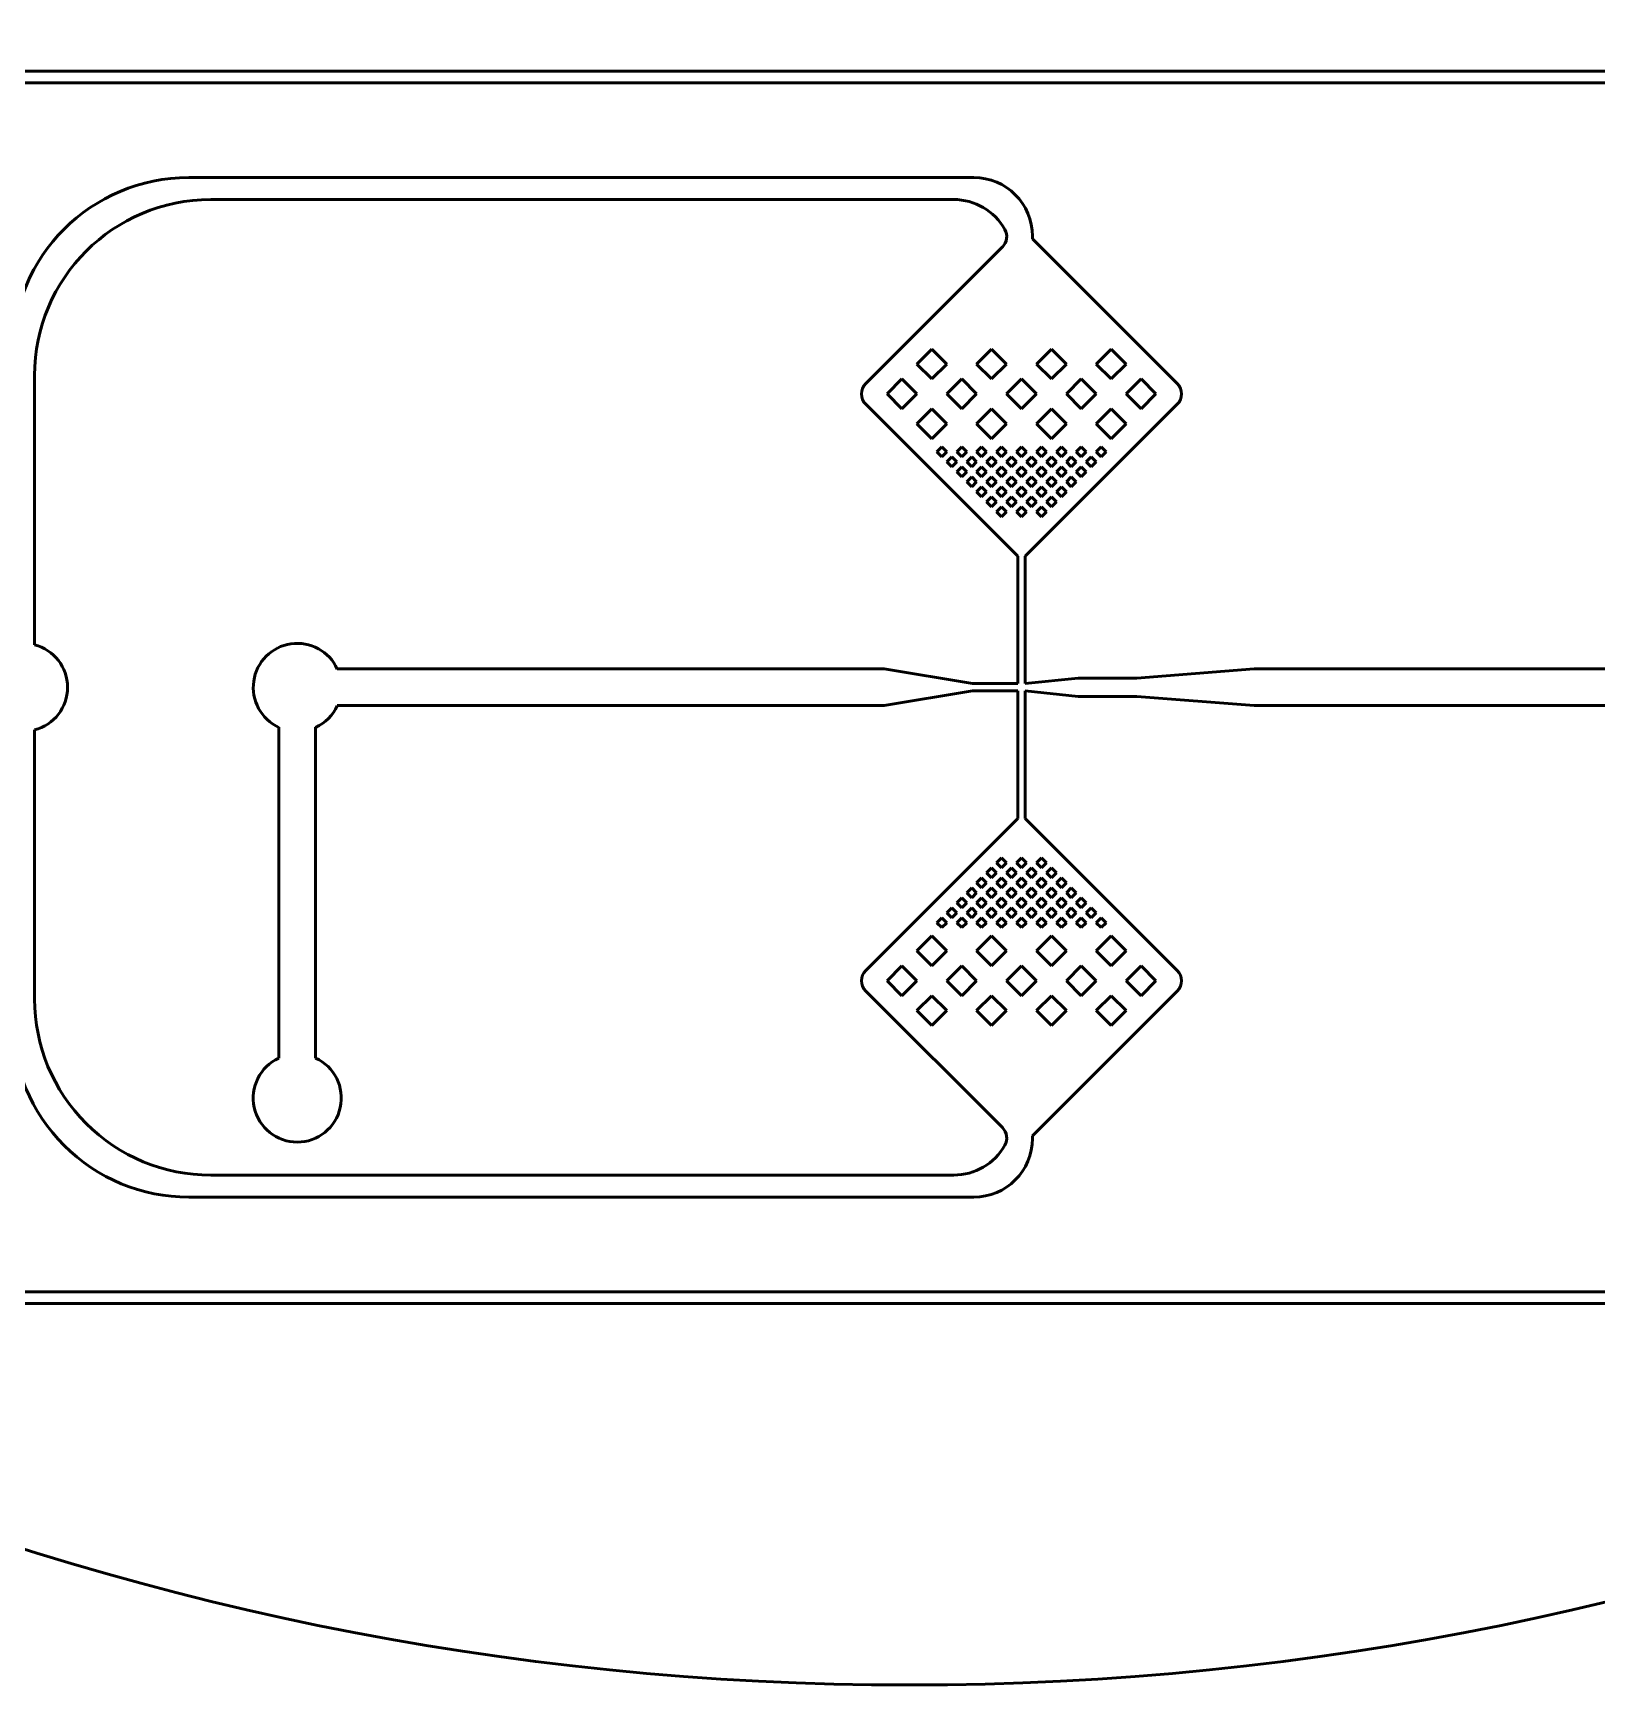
# Model space of a CAD drawing. Header units: millimetres. Extents: x 160 to 260, y 98 to 198.
# Drawn here: x 195.07 to 221.71, y 98.5 to 126.65 of the extents above; entities that cross this region are included whole.
import ezdxf

# ---------------------------------------------------------------- set-up
doc = ezdxf.new("R2010")
doc.units = ezdxf.units.MM
doc.layers.add('Visible (ISO)', color=7, linetype='Continuous', lineweight=50)

msp = doc.modelspace()

# ---------------------------------------------------------------- linework, layer by layer
at = {"layer": 'Visible (ISO)'}
for p, q in [((229, 126), (191, 126)), ((191.2, 125.8), (228.8, 125.8)), ((211.096, 124.188), (197.721, 124.188)), ((198.096, 123.813), (210.752, 123.813)), ((212.096, 123.141), (212.096, 123.188)), ((214.56, 120.677), (212.096, 123.141)), ((211.583, 123.004), (209.256, 120.677)), ((210.126, 121.01), (210.381, 121.264)), ((210.381, 121.264), (210.635, 121.01)), ((211.144, 121.01), (211.399, 121.264)), ((211.399, 121.264), (211.654, 121.01)), ((212.163, 121.01), (212.417, 121.264)), ((212.417, 121.264), (212.672, 121.01)), ((213.181, 121.01), (213.435, 121.264)), ((213.435, 121.264), (213.69, 121.01)), ((195.096, 116.227), (195.096, 120.813)), ((210.381, 120.755), (210.126, 121.01)), ((210.635, 121.01), (210.381, 120.755)), ((211.399, 120.755), (211.144, 121.01)), ((211.654, 121.01), (211.399, 120.755)), ((212.417, 120.755), (212.163, 121.01)), ((212.672, 121.01), (212.417, 120.755)), ((213.435, 120.755), (213.181, 121.01)), ((213.69, 121.01), (213.435, 120.755)), ((209.617, 120.5), (209.872, 120.755)), ((209.872, 120.246), (209.617, 120.5)), ((209.872, 120.755), (210.126, 120.5)), ((210.126, 120.5), (209.872, 120.246)), ((210.635, 120.5), (210.89, 120.755)), ((210.89, 120.246), (210.635, 120.5)), ((210.89, 120.755), (211.144, 120.5)), ((211.144, 120.5), (210.89, 120.246)), ((211.654, 120.5), (211.908, 120.755)), ((211.908, 120.246), (211.654, 120.5)), ((211.908, 120.755), (212.163, 120.5)), ((212.163, 120.5), (211.908, 120.246)), ((212.672, 120.5), (212.926, 120.755)), ((212.926, 120.246), (212.672, 120.5)), ((212.926, 120.755), (213.181, 120.5)), ((213.181, 120.5), (212.926, 120.246)), ((213.69, 120.5), (213.945, 120.755)), ((213.945, 120.246), (213.69, 120.5)), ((213.945, 120.755), (214.199, 120.5)), ((214.199, 120.5), (213.945, 120.246)), ((209.256, 120.324), (211.846, 117.735)), ((210.126, 119.991), (210.381, 120.246)), ((210.381, 120.246), (210.635, 119.991)), ((211.144, 119.991), (211.399, 120.246)), ((211.399, 120.246), (211.654, 119.991)), ((211.971, 117.735), (214.56, 120.324)), ((212.163, 119.991), (212.417, 120.246)), ((212.417, 120.246), (212.672, 119.991)), ((213.181, 119.991), (213.435, 120.246)), ((213.435, 120.246), (213.69, 119.991)), ((210.381, 119.737), (210.126, 119.991)), ((210.635, 119.991), (210.381, 119.737)), ((211.399, 119.737), (211.144, 119.991)), ((211.654, 119.991), (211.399, 119.737)), ((212.417, 119.737), (212.163, 119.991)), ((212.672, 119.991), (212.417, 119.737)), ((213.435, 119.737), (213.181, 119.991)), ((213.69, 119.991), (213.435, 119.737)), ((210.466, 119.511), (210.55, 119.596)), ((210.55, 119.427), (210.466, 119.511)), ((210.55, 119.596), (210.635, 119.511)), ((210.635, 119.511), (210.55, 119.427)), ((210.635, 119.342), (210.72, 119.427)), ((210.72, 119.427), (210.805, 119.342)), ((210.805, 119.511), (210.89, 119.596)), ((210.89, 119.427), (210.805, 119.511)), ((210.89, 119.596), (210.975, 119.511)), ((210.975, 119.511), (210.89, 119.427)), ((210.975, 119.342), (211.06, 119.427)), ((211.06, 119.427), (211.144, 119.342)), ((211.144, 119.511), (211.229, 119.596)), ((211.229, 119.427), (211.144, 119.511)), ((211.229, 119.596), (211.314, 119.511)), ((211.314, 119.511), (211.229, 119.427)), ((211.314, 119.342), (211.399, 119.427)), ((211.399, 119.427), (211.484, 119.342)), ((211.484, 119.511), (211.569, 119.596)), ((211.569, 119.427), (211.484, 119.511)), ((211.569, 119.596), (211.654, 119.511)), ((211.654, 119.511), (211.569, 119.427)), ((211.654, 119.342), (211.738, 119.427)), ((211.738, 119.427), (211.823, 119.342)), ((211.823, 119.511), (211.908, 119.596)), ((211.908, 119.427), (211.823, 119.511)), ((211.908, 119.596), (211.993, 119.511)), ((211.993, 119.511), (211.908, 119.427)), ((211.993, 119.342), (212.078, 119.427)), ((212.078, 119.427), (212.163, 119.342)), ((212.163, 119.511), (212.247, 119.596)), ((212.247, 119.427), (212.163, 119.511)), ((212.247, 119.596), (212.332, 119.511)), ((212.332, 119.511), (212.247, 119.427)), ((212.332, 119.342), (212.417, 119.427)), ((212.417, 119.427), (212.502, 119.342)), ((212.502, 119.511), (212.587, 119.596)), ((212.587, 119.427), (212.502, 119.511)), ((212.587, 119.596), (212.672, 119.511)), ((212.672, 119.511), (212.587, 119.427)), ((212.672, 119.342), (212.757, 119.427)), ((212.757, 119.427), (212.841, 119.342)), ((212.841, 119.511), (212.926, 119.596)), ((212.926, 119.427), (212.841, 119.511)), ((212.926, 119.596), (213.011, 119.511)), ((213.011, 119.511), (212.926, 119.427)), ((213.011, 119.342), (213.096, 119.427)), ((213.096, 119.427), (213.181, 119.342)), ((213.181, 119.511), (213.266, 119.596)), ((213.266, 119.427), (213.181, 119.511)), ((213.266, 119.596), (213.351, 119.511)), ((213.351, 119.511), (213.266, 119.427)), ((210.72, 119.257), (210.635, 119.342)), ((210.805, 119.342), (210.72, 119.257)), ((210.805, 119.172), (210.89, 119.257)), ((210.89, 119.087), (210.805, 119.172)), ((210.89, 119.257), (210.975, 119.172)), ((210.975, 119.172), (210.89, 119.087)), ((211.06, 119.257), (210.975, 119.342)), ((210.975, 119.002), (211.06, 119.087)), ((211.144, 119.342), (211.06, 119.257)), ((211.06, 119.087), (211.144, 119.002)), ((211.144, 119.172), (211.229, 119.257)), ((211.229, 119.087), (211.144, 119.172)), ((211.229, 119.257), (211.314, 119.172)), ((211.314, 119.172), (211.229, 119.087)), ((211.399, 119.257), (211.314, 119.342)), ((211.314, 119.002), (211.399, 119.087)), ((211.484, 119.342), (211.399, 119.257)), ((211.399, 119.087), (211.484, 119.002)), ((211.484, 119.172), (211.569, 119.257)), ((211.569, 119.087), (211.484, 119.172)), ((211.569, 119.257), (211.654, 119.172)), ((211.654, 119.172), (211.569, 119.087)), ((211.738, 119.257), (211.654, 119.342)), ((211.654, 119.002), (211.738, 119.087)), ((211.823, 119.342), (211.738, 119.257)), ((211.738, 119.087), (211.823, 119.002)), ((211.823, 119.172), (211.908, 119.257)), ((211.908, 119.087), (211.823, 119.172)), ((211.908, 119.257), (211.993, 119.172)), ((211.993, 119.172), (211.908, 119.087)), ((212.078, 119.257), (211.993, 119.342)), ((211.993, 119.002), (212.078, 119.087)), ((212.163, 119.342), (212.078, 119.257)), ((212.078, 119.087), (212.163, 119.002)), ((212.163, 119.172), (212.247, 119.257)), ((212.247, 119.087), (212.163, 119.172)), ((212.247, 119.257), (212.332, 119.172)), ((212.332, 119.172), (212.247, 119.087)), ((212.417, 119.257), (212.332, 119.342)), ((212.332, 119.002), (212.417, 119.087)), ((212.502, 119.342), (212.417, 119.257)), ((212.417, 119.087), (212.502, 119.002)), ((212.502, 119.172), (212.587, 119.257)), ((212.587, 119.087), (212.502, 119.172)), ((212.587, 119.257), (212.672, 119.172)), ((212.672, 119.172), (212.587, 119.087)), ((212.757, 119.257), (212.672, 119.342)), ((212.672, 119.002), (212.757, 119.087)), ((212.841, 119.342), (212.757, 119.257)), ((212.757, 119.087), (212.841, 119.002)), ((212.841, 119.172), (212.926, 119.257)), ((212.926, 119.087), (212.841, 119.172)), ((212.926, 119.257), (213.011, 119.172)), ((213.011, 119.172), (212.926, 119.087)), ((213.096, 119.257), (213.011, 119.342)), ((213.181, 119.342), (213.096, 119.257)), ((211.06, 118.917), (210.975, 119.002)), ((211.144, 119.002), (211.06, 118.917)), ((211.144, 118.833), (211.229, 118.917)), ((211.229, 118.748), (211.144, 118.833)), ((211.229, 118.917), (211.314, 118.833)), ((211.314, 118.833), (211.229, 118.748)), ((211.399, 118.917), (211.314, 119.002)), ((211.484, 119.002), (211.399, 118.917)), ((211.484, 118.833), (211.569, 118.917)), ((211.569, 118.748), (211.484, 118.833)), ((211.569, 118.917), (211.654, 118.833)), ((211.654, 118.833), (211.569, 118.748)), ((211.738, 118.917), (211.654, 119.002)), ((211.823, 119.002), (211.738, 118.917)), ((211.823, 118.833), (211.908, 118.917)), ((211.908, 118.748), (211.823, 118.833)), ((211.908, 118.917), (211.993, 118.833)), ((211.993, 118.833), (211.908, 118.748)), ((212.078, 118.917), (211.993, 119.002)), ((212.163, 119.002), (212.078, 118.917)), ((212.163, 118.833), (212.247, 118.917)), ((212.247, 118.748), (212.163, 118.833)), ((212.247, 118.917), (212.332, 118.833)), ((212.332, 118.833), (212.247, 118.748)), ((212.417, 118.917), (212.332, 119.002)), ((212.502, 119.002), (212.417, 118.917)), ((212.502, 118.833), (212.587, 118.917)), ((212.587, 118.748), (212.502, 118.833)), ((212.587, 118.917), (212.672, 118.833)), ((212.672, 118.833), (212.587, 118.748)), ((212.757, 118.917), (212.672, 119.002)), ((212.841, 119.002), (212.757, 118.917)), ((211.314, 118.663), (211.399, 118.748)), ((211.399, 118.578), (211.314, 118.663)), ((211.399, 118.748), (211.484, 118.663)), ((211.484, 118.663), (211.399, 118.578)), ((211.484, 118.493), (211.569, 118.578)), ((211.569, 118.578), (211.654, 118.493)), ((211.654, 118.663), (211.738, 118.748)), ((211.738, 118.578), (211.654, 118.663)), ((211.738, 118.748), (211.823, 118.663)), ((211.823, 118.663), (211.738, 118.578)), ((211.823, 118.493), (211.908, 118.578)), ((211.908, 118.578), (211.993, 118.493)), ((211.993, 118.663), (212.078, 118.748)), ((212.078, 118.578), (211.993, 118.663)), ((212.078, 118.748), (212.163, 118.663)), ((212.163, 118.663), (212.078, 118.578)), ((212.163, 118.493), (212.247, 118.578)), ((212.247, 118.578), (212.332, 118.493)), ((212.332, 118.663), (212.417, 118.748)), ((212.417, 118.578), (212.332, 118.663)), ((212.417, 118.748), (212.502, 118.663)), ((212.502, 118.663), (212.417, 118.578)), ((211.569, 118.408), (211.484, 118.493)), ((211.654, 118.493), (211.569, 118.408)), ((211.908, 118.408), (211.823, 118.493)), ((211.993, 118.493), (211.908, 118.408)), ((212.247, 118.408), (212.163, 118.493)), ((212.332, 118.493), (212.247, 118.408)), ((211.846, 117.735), (211.846, 115.563)), ((211.971, 115.563), (211.971, 117.735)), ((209.571, 115.813), (200.252, 115.813)), ((211.071, 115.563), (209.571, 115.813)), ((215.871, 115.813), (213.871, 115.657)), ((225.201, 115.813), (215.871, 115.813)), ((209.571, 115.188), (211.071, 115.438)), ((211.846, 115.563), (211.071, 115.563)), ((211.071, 115.438), (211.846, 115.438)), ((211.846, 115.438), (211.846, 113.266)), ((212.871, 115.657), (211.971, 115.563)), ((211.971, 115.438), (212.871, 115.344)), ((211.971, 113.266), (211.971, 115.438)), ((213.871, 115.657), (212.871, 115.657)), ((200.252, 115.188), (209.571, 115.188)), ((212.871, 115.344), (213.871, 115.344)), ((213.871, 115.344), (215.871, 115.188)), ((215.871, 115.188), (225.196, 115.188)), ((195.096, 110.188), (195.096, 114.774)), ((199.258, 114.819), (199.258, 109.182)), ((199.883, 109.182), (199.883, 114.819)), ((211.846, 113.266), (209.256, 110.677)), ((214.56, 110.677), (211.971, 113.266)), ((211.314, 112.338), (211.399, 112.423)), ((211.399, 112.253), (211.314, 112.338)), ((211.399, 112.423), (211.484, 112.338)), ((211.484, 112.338), (211.399, 112.253)), ((211.484, 112.508), (211.569, 112.593)), ((211.569, 112.423), (211.484, 112.508)), ((211.569, 112.593), (211.654, 112.508)), ((211.654, 112.508), (211.569, 112.423)), ((211.654, 112.338), (211.738, 112.423)), ((211.738, 112.253), (211.654, 112.338)), ((211.738, 112.423), (211.823, 112.338)), ((211.823, 112.338), (211.738, 112.253)), ((211.823, 112.508), (211.908, 112.593)), ((211.908, 112.423), (211.823, 112.508)), ((211.908, 112.593), (211.993, 112.508)), ((211.993, 112.508), (211.908, 112.423)), ((211.993, 112.338), (212.078, 112.423)), ((212.078, 112.253), (211.993, 112.338)), ((212.078, 112.423), (212.163, 112.338)), ((212.163, 112.338), (212.078, 112.253)), ((212.163, 112.508), (212.247, 112.593)), ((212.247, 112.423), (212.163, 112.508)), ((212.247, 112.593), (212.332, 112.508)), ((212.332, 112.508), (212.247, 112.423)), ((212.332, 112.338), (212.417, 112.423)), ((212.417, 112.253), (212.332, 112.338)), ((212.417, 112.423), (212.502, 112.338)), ((212.502, 112.338), (212.417, 112.253)), ((210.975, 111.999), (211.06, 112.083)), ((211.06, 112.083), (211.144, 111.999)), ((211.144, 112.168), (211.229, 112.253)), ((211.229, 112.083), (211.144, 112.168)), ((211.229, 112.253), (211.314, 112.168)), ((211.314, 112.168), (211.229, 112.083)), ((211.314, 111.999), (211.399, 112.083)), ((211.399, 112.083), (211.484, 111.999)), ((211.484, 112.168), (211.569, 112.253)), ((211.569, 112.083), (211.484, 112.168)), ((211.569, 112.253), (211.654, 112.168)), ((211.654, 112.168), (211.569, 112.083)), ((211.654, 111.999), (211.738, 112.083)), ((211.738, 112.083), (211.823, 111.999)), ((211.823, 112.168), (211.908, 112.253)), ((211.908, 112.083), (211.823, 112.168)), ((211.908, 112.253), (211.993, 112.168)), ((211.993, 112.168), (211.908, 112.083)), ((211.993, 111.999), (212.078, 112.083)), ((212.078, 112.083), (212.163, 111.999)), ((212.163, 112.168), (212.247, 112.253)), ((212.247, 112.083), (212.163, 112.168)), ((212.247, 112.253), (212.332, 112.168)), ((212.332, 112.168), (212.247, 112.083)), ((212.332, 111.999), (212.417, 112.083)), ((212.417, 112.083), (212.502, 111.999)), ((212.502, 112.168), (212.587, 112.253)), ((212.587, 112.083), (212.502, 112.168)), ((212.587, 112.253), (212.672, 112.168)), ((212.672, 112.168), (212.587, 112.083)), ((212.672, 111.999), (212.757, 112.083)), ((212.757, 112.083), (212.841, 111.999)), ((210.805, 111.829), (210.89, 111.914)), ((210.89, 111.744), (210.805, 111.829)), ((210.89, 111.914), (210.975, 111.829)), ((210.975, 111.829), (210.89, 111.744)), ((211.06, 111.914), (210.975, 111.999)), ((211.144, 111.999), (211.06, 111.914)), ((211.144, 111.829), (211.229, 111.914)), ((211.229, 111.744), (211.144, 111.829)), ((211.229, 111.914), (211.314, 111.829)), ((211.314, 111.829), (211.229, 111.744)), ((211.399, 111.914), (211.314, 111.999)), ((211.484, 111.999), (211.399, 111.914)), ((211.484, 111.829), (211.569, 111.914)), ((211.569, 111.744), (211.484, 111.829)), ((211.569, 111.914), (211.654, 111.829)), ((211.654, 111.829), (211.569, 111.744)), ((211.738, 111.914), (211.654, 111.999)), ((211.823, 111.999), (211.738, 111.914)), ((211.823, 111.829), (211.908, 111.914)), ((211.908, 111.744), (211.823, 111.829)), ((211.908, 111.914), (211.993, 111.829)), ((211.993, 111.829), (211.908, 111.744)), ((212.078, 111.914), (211.993, 111.999)), ((212.163, 111.999), (212.078, 111.914)), ((212.163, 111.829), (212.247, 111.914)), ((212.247, 111.744), (212.163, 111.829)), ((212.247, 111.914), (212.332, 111.829)), ((212.332, 111.829), (212.247, 111.744)), ((212.417, 111.914), (212.332, 111.999)), ((212.502, 111.999), (212.417, 111.914)), ((212.502, 111.829), (212.587, 111.914)), ((212.587, 111.744), (212.502, 111.829)), ((212.587, 111.914), (212.672, 111.829)), ((212.672, 111.829), (212.587, 111.744)), ((212.757, 111.914), (212.672, 111.999)), ((212.841, 111.999), (212.757, 111.914)), ((212.841, 111.829), (212.926, 111.914)), ((212.926, 111.744), (212.841, 111.829)), ((212.926, 111.914), (213.011, 111.829)), ((213.011, 111.829), (212.926, 111.744)), ((210.466, 111.489), (210.55, 111.574)), ((210.55, 111.405), (210.466, 111.489)), ((210.55, 111.574), (210.635, 111.489)), ((210.635, 111.489), (210.55, 111.405)), ((210.635, 111.659), (210.72, 111.744)), ((210.72, 111.574), (210.635, 111.659)), ((210.72, 111.744), (210.805, 111.659)), ((210.805, 111.659), (210.72, 111.574)), ((210.805, 111.489), (210.89, 111.574)), ((210.89, 111.405), (210.805, 111.489)), ((210.89, 111.574), (210.975, 111.489)), ((210.975, 111.489), (210.89, 111.405)), ((210.975, 111.659), (211.06, 111.744)), ((211.06, 111.574), (210.975, 111.659)), ((211.06, 111.744), (211.144, 111.659)), ((211.144, 111.659), (211.06, 111.574)), ((211.144, 111.489), (211.229, 111.574)), ((211.229, 111.405), (211.144, 111.489)), ((211.229, 111.574), (211.314, 111.489)), ((211.314, 111.489), (211.229, 111.405)), ((211.314, 111.659), (211.399, 111.744)), ((211.399, 111.574), (211.314, 111.659)), ((211.399, 111.744), (211.484, 111.659)), ((211.484, 111.659), (211.399, 111.574)), ((211.484, 111.489), (211.569, 111.574)), ((211.569, 111.405), (211.484, 111.489)), ((211.569, 111.574), (211.654, 111.489)), ((211.654, 111.489), (211.569, 111.405)), ((211.654, 111.659), (211.738, 111.744)), ((211.738, 111.574), (211.654, 111.659)), ((211.738, 111.744), (211.823, 111.659)), ((211.823, 111.659), (211.738, 111.574)), ((211.823, 111.489), (211.908, 111.574)), ((211.908, 111.405), (211.823, 111.489)), ((211.908, 111.574), (211.993, 111.489)), ((211.993, 111.489), (211.908, 111.405)), ((211.993, 111.659), (212.078, 111.744)), ((212.078, 111.574), (211.993, 111.659)), ((212.078, 111.744), (212.163, 111.659)), ((212.163, 111.659), (212.078, 111.574)), ((212.163, 111.489), (212.247, 111.574)), ((212.247, 111.405), (212.163, 111.489)), ((212.247, 111.574), (212.332, 111.489)), ((212.332, 111.489), (212.247, 111.405)), ((212.332, 111.659), (212.417, 111.744)), ((212.417, 111.574), (212.332, 111.659)), ((212.417, 111.744), (212.502, 111.659)), ((212.502, 111.659), (212.417, 111.574)), ((212.502, 111.489), (212.587, 111.574)), ((212.587, 111.405), (212.502, 111.489)), ((212.587, 111.574), (212.672, 111.489)), ((212.672, 111.489), (212.587, 111.405)), ((212.672, 111.659), (212.757, 111.744)), ((212.757, 111.574), (212.672, 111.659)), ((212.757, 111.744), (212.841, 111.659)), ((212.841, 111.659), (212.757, 111.574)), ((212.841, 111.489), (212.926, 111.574)), ((212.926, 111.405), (212.841, 111.489)), ((212.926, 111.574), (213.011, 111.489)), ((213.011, 111.489), (212.926, 111.405)), ((213.011, 111.659), (213.096, 111.744)), ((213.096, 111.574), (213.011, 111.659)), ((213.096, 111.744), (213.181, 111.659)), ((213.181, 111.659), (213.096, 111.574)), ((213.181, 111.489), (213.266, 111.574)), ((213.266, 111.405), (213.181, 111.489)), ((213.266, 111.574), (213.351, 111.489)), ((213.351, 111.489), (213.266, 111.405)), ((210.126, 111.01), (210.381, 111.264)), ((210.381, 111.264), (210.635, 111.01)), ((211.144, 111.01), (211.399, 111.264)), ((211.399, 111.264), (211.654, 111.01)), ((212.163, 111.01), (212.417, 111.264)), ((212.417, 111.264), (212.672, 111.01)), ((213.181, 111.01), (213.435, 111.264)), ((213.435, 111.264), (213.69, 111.01)), ((210.381, 110.755), (210.126, 111.01)), ((210.635, 111.01), (210.381, 110.755)), ((211.399, 110.755), (211.144, 111.01)), ((211.654, 111.01), (211.399, 110.755)), ((212.417, 110.755), (212.163, 111.01)), ((212.672, 111.01), (212.417, 110.755)), ((213.435, 110.755), (213.181, 111.01)), ((213.69, 111.01), (213.435, 110.755)), ((209.617, 110.5), (209.872, 110.755)), ((209.872, 110.755), (210.126, 110.5)), ((210.635, 110.5), (210.89, 110.755)), ((210.89, 110.755), (211.144, 110.5)), ((211.654, 110.5), (211.908, 110.755)), ((211.908, 110.755), (212.163, 110.5)), ((212.672, 110.5), (212.926, 110.755)), ((212.926, 110.755), (213.181, 110.5)), ((213.69, 110.5), (213.945, 110.755)), ((213.945, 110.755), (214.199, 110.5)), ((209.872, 110.246), (209.617, 110.5)), ((210.126, 110.5), (209.872, 110.246)), ((210.89, 110.246), (210.635, 110.5)), ((211.144, 110.5), (210.89, 110.246)), ((211.908, 110.246), (211.654, 110.5)), ((212.163, 110.5), (211.908, 110.246)), ((212.926, 110.246), (212.672, 110.5)), ((213.181, 110.5), (212.926, 110.246)), ((213.945, 110.246), (213.69, 110.5)), ((214.199, 110.5), (213.945, 110.246)), ((209.256, 110.324), (211.583, 107.997)), ((210.126, 109.991), (210.381, 110.246)), ((210.381, 110.246), (210.635, 109.991)), ((211.144, 109.991), (211.399, 110.246)), ((211.399, 110.246), (211.654, 109.991)), ((212.096, 107.86), (214.56, 110.324)), ((212.163, 109.991), (212.417, 110.246)), ((212.417, 110.246), (212.672, 109.991)), ((213.181, 109.991), (213.435, 110.246)), ((213.435, 110.246), (213.69, 109.991)), ((210.381, 109.737), (210.126, 109.991)), ((210.635, 109.991), (210.381, 109.737)), ((211.399, 109.737), (211.144, 109.991)), ((211.654, 109.991), (211.399, 109.737)), ((212.417, 109.737), (212.163, 109.991)), ((212.672, 109.991), (212.417, 109.737)), ((213.435, 109.737), (213.181, 109.991)), ((213.69, 109.991), (213.435, 109.737)), ((212.096, 107.813), (212.096, 107.86)), ((210.753, 107.188), (198.096, 107.188)), ((197.721, 106.813), (211.096, 106.813)), ((191, 105), (229, 105)), ((228.8, 105.2), (191.2, 105.2))]:
    msp.add_line(p, q, dxfattribs=at)
msp.add_circle((210, 148.5), 50, dxfattribs=at)
for centre, radius, start, end in [((197.721, 121.188), 3, 90, 180), ((211.096, 123.188), 1, 0, 90), ((198.096, 120.813), 3, 90, 180), ((210.752, 122.813), 1, 29.3421, 90), ((211.406, 123.18), 0.25, 315, 29.3421), ((209.433, 120.5), 0.25, 135, 225), ((214.383, 120.5), 0.25, 315, 45), ((194.908, 115.5), 0.75, 284.4775, 75.5225), ((199.571, 115.5), 0.75, 24.6243, 245.3757), ((199.571, 115.5), 0.75, 294.6243, 335.3757), ((209.433, 110.5), 0.25, 135, 225), ((214.383, 110.5), 0.25, 315, 45), ((198.096, 110.188), 3, 180, 270.0015), ((197.721, 109.813), 3, 180, 270.0015), ((199.571, 108.5), 0.75, 114.6243, 65.3757), ((211.406, 107.82), 0.25, 330.6324, 45), ((210.753, 108.188), 1, 270.0015, 330.6324), ((211.096, 107.813), 1, 270.0015, 0)]:
    msp.add_arc(centre, radius, start, end, dxfattribs=at)

doc.saveas('drawing.dxf')
